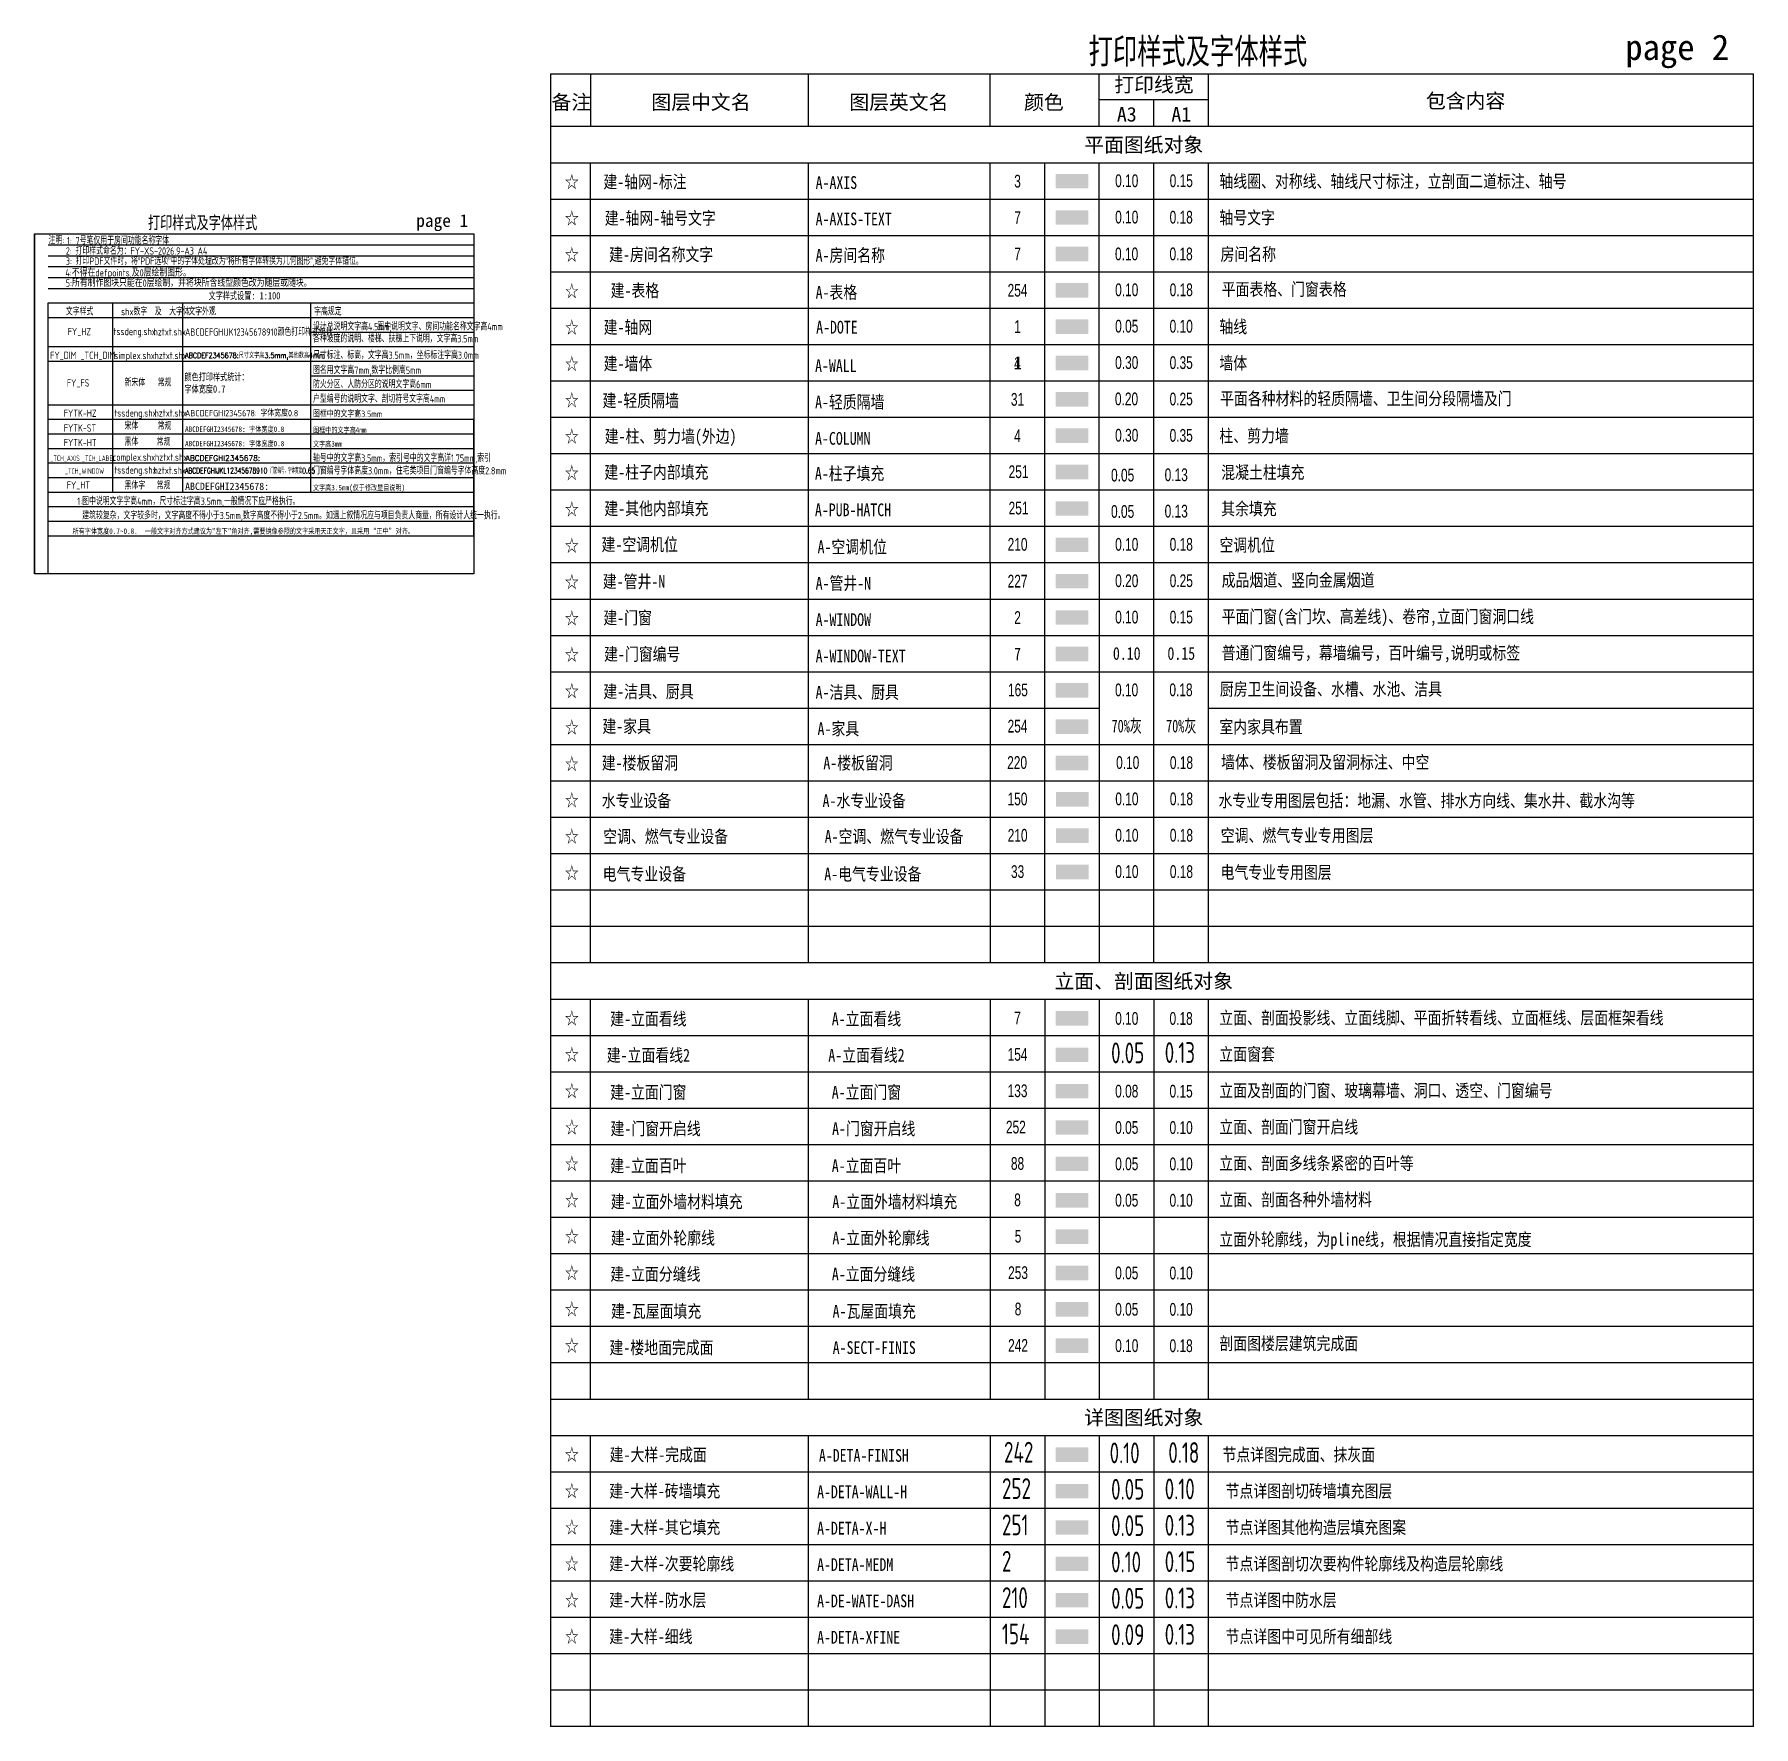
# Model space of a CAD drawing. Extents: x 13399 to 107994, y 16391 to 109465.
import ezdxf
from ezdxf.enums import TextEntityAlignment as Align

# ---------------------------------------------------------------- set-up
doc = ezdxf.new("R2010")
doc.units = 0
doc.header["$LTSCALE"] = 1000
doc.header["$MEASUREMENT"] = 0
doc.linetypes.add('CONTINOUS', pattern=[0])
doc.linetypes.add('DASH', pattern=[0.35, 0.25, -0.1])
for name, color, linetype in [('A-AXIS', 3, 'Continuous'), ('A-AXIS-TEXT', 7, 'Continuous'), ('A-COLUMN', 4, 'Continuous'), ('A-DETA-FINISH', 242, 'Continuous'), ('A-DETA-MEDM', 2, 'Continuous'), ('A-DETA-WALL-H', 252, 'Continuous'), ('A-DETA-WATER-DASH', 210, 'Continuous'), ('A-DETA-X-H', 251, 'Continuous'), ('A-DETA-XFINE', 154, 'Continuous'), ('A-DOTE', 1, 'Continuous'), ('A-SECT-FINISH', 242, 'Continuous'), ('A-TEXT-DESC', 4, 'Continuous'), ('A-WALL', 4, 'Continuous'), ('A-WIN-TEXT', 212, 'Continuous'), ('A-WINDOW', 2, 'Continuous'), ('A-WINDOW_TEXT', 7, 'Continuous'), ('A-家具', 251, 'Continuous'), ('A-建筑留洞', 220, 'Continuous'), ('A-房间名称', 7, 'Continuous'), ('A-柱子填充', 251, 'Continuous'), ('A-水专业设备', 150, 'Continuous'), ('A-洁具、厨具', 165, 'Continuous'), ('A-瓦屋面填充', 8, 'Continuous'), ('A-电气专业设备', 33, 'Continuous'), ('A-空调机位', 210, 'DASH'), ('A-空调燃气专业设备', 210, 'Continuous'), ('A-立面分缝线', 253, 'Continuous'), ('A-立面外墙材料填充', 8, 'Continuous'), ('A-立面外轮廓线', 5, 'CONTINOUS'), ('A-立面百叶', 88, 'Continuous'), ('A-立面看线', 7, 'Continuous'), ('A-立面看线2', 154, 'Continuous'), ('A-立面门窗', 133, 'Continuous'), ('A-立面门窗开启线', 252, 'Continuous'), ('A-管井-N', 227, 'Continuous'), ('A-表格', 50, 'Continuous'), ('A-轻质隔墙', 31, 'Continuous')]:
    doc.layers.add(name, color=color, linetype=linetype)
doc.styles.add('_TCH_AXIS', font='COMPLEX', dxfattribs={"bigfont": 'GBCBIG'})
doc.styles.add('_TCH_WINDOW', font='SIMPLEX', dxfattribs={"height": 3.5, "bigfont": 'GBCBIG'})
doc.styles.add('FY_DIM', font='simplex.shx', dxfattribs={"width": 0.7, "bigfont": 'hztxt.shx'})
doc.styles.add('FY_FS', font='', dxfattribs={"width": 0.7})
doc.styles.add('FY_HT', font='simhei.ttf', dxfattribs={"width": 0.8})
doc.styles.add('FY_HZ', font='tssdeng.shx', dxfattribs={"width": 0.7, "bigfont": 'hztxt.shx'})
doc.styles.add('FYTK-HT', font='simhei.ttf', dxfattribs={"width": 0.8})
doc.styles.add('FYTK-ST', font='', dxfattribs={"width": 0.8})
doc.styles.add('FYTK_HZ', font='tssdeng.shx', dxfattribs={"width": 0.8, "bigfont": 'hztxt.shx'})
doc.styles.add('hz', font='', dxfattribs={"width": 0.8})
doc.styles.add('ROMAND', font='zbtxt.shx', dxfattribs={"width": 0.7})
doc.styles.add('ZBHZ', font='zbxw.shx', dxfattribs={"width": 0.85, "bigfont": 'zbhz.shx'})
doc.styles.get('FY_FS').set_extended_font_data('NSimSun')
doc.styles.get('FYTK-ST').set_extended_font_data('SimSun')
doc.styles.get('hz').set_extended_font_data('SimSun')

msp = doc.modelspace()

# ---------------------------------------------------------------- hatches: boundary and pattern name
at = {"layer": 'A-AXIS'}
msp.add_hatch(color=256, dxfattribs=at).paths.add_polyline_path([(71393, 101791), (69593, 101791), (69593, 100991), (71393, 100991)])
at = {"layer": 'A-AXIS-TEXT', "linetype": 'Continuous'}
msp.add_hatch(color=256, dxfattribs=at).paths.add_polyline_path([(71394, 99791), (69594, 99791), (69594, 98991), (71394, 98991)])
at = {"layer": 'A-COLUMN'}
msp.add_hatch(color=256, dxfattribs=at).paths.add_polyline_path([(71394, 87791), (69594, 87791), (69594, 86991), (71394, 86991)])
at = {"layer": 'A-DETA-FINISH', "linetype": 'Continuous'}
msp.add_hatch(color=256, dxfattribs=at).paths.add_polyline_path([(71397, 31742), (69597, 31742), (69597, 30942), (71397, 30942)])
at = {"layer": 'A-DETA-MEDM', "linetype": 'Continuous'}
msp.add_hatch(color=256, dxfattribs=at).paths.add_polyline_path([(71397, 25742), (69597, 25742), (69597, 24942), (71397, 24942)])
at = {"layer": 'A-DETA-WALL-H', "linetype": 'Continuous'}
msp.add_hatch(color=256, dxfattribs=at).paths.add_polyline_path([(71397, 29742), (69597, 29742), (69597, 28942), (71397, 28942)])
at = {"layer": 'A-DETA-WATER-DASH', "linetype": 'Continuous'}
msp.add_hatch(color=256, dxfattribs=at).paths.add_polyline_path([(71397, 23742), (69597, 23742), (69597, 22942), (71397, 22942)])
at = {"layer": 'A-DETA-X-H', "linetype": 'Continuous'}
msp.add_hatch(color=256, dxfattribs=at).paths.add_polyline_path([(71397, 27742), (69597, 27742), (69597, 26942), (71397, 26942)])
at = {"layer": 'A-DETA-XFINE', "linetype": 'Continuous'}
msp.add_hatch(color=256, dxfattribs=at).paths.add_polyline_path([(71397, 21742), (69597, 21742), (69597, 20942), (71397, 20942)])
at = {"layer": 'A-DOTE'}
msp.add_hatch(color=256, dxfattribs=at).paths.add_polyline_path([(71394, 93791), (69594, 93791), (69594, 92991), (71394, 92991)])
at = {"layer": 'A-SECT-FINISH'}
msp.add_hatch(color=256, dxfattribs=at).paths.add_polyline_path([(71397, 37742), (69597, 37742), (69597, 36942), (71397, 36942)])
at = {"layer": 'A-WALL'}
msp.add_hatch(color=256, dxfattribs=at).paths.add_polyline_path([(71394, 91791), (69594, 91791), (69594, 90991), (71394, 90991)])
at = {"layer": 'A-WINDOW'}
msp.add_hatch(color=256, dxfattribs=at).paths.add_polyline_path([(71394, 77791), (69594, 77791), (69594, 76991), (71394, 76991)])
at = {"layer": 'A-WINDOW_TEXT'}
msp.add_hatch(color=7, dxfattribs=at).paths.add_polyline_path([(71394, 75791), (69594, 75791), (69594, 74991), (71394, 74991)])
at = {"layer": 'A-家具'}
msp.add_hatch(color=254, dxfattribs=at).paths.add_polyline_path([(71390, 71791), (69590, 71791), (69590, 70991), (71390, 70991)])
at = {"layer": 'A-建筑留洞'}
msp.add_hatch(color=256, dxfattribs=at).paths.add_polyline_path([(71394, 69791), (69594, 69791), (69594, 68991), (71394, 68991)])
at = {"layer": 'A-房间名称'}
msp.add_hatch(color=256, dxfattribs=at).paths.add_polyline_path([(71394, 97791), (69594, 97791), (69594, 96991), (71394, 96991)])
at = {"layer": 'A-柱子填充'}
for points in [[(71392, 85791), (69592, 85791), (69592, 84991), (71392, 84991)], [(71392, 83791), (69592, 83791), (69592, 82991), (71392, 82991)]]:
    msp.add_hatch(color=256, dxfattribs=at).paths.add_polyline_path(points)
at = {"layer": 'A-水专业设备'}
msp.add_hatch(color=256, dxfattribs=at).paths.add_polyline_path([(71403, 67791), (69603, 67791), (69603, 66991), (71403, 66991)])
at = {"layer": 'A-洁具、厨具'}
msp.add_hatch(color=256, dxfattribs=at).paths.add_polyline_path([(71391, 73791), (69591, 73791), (69591, 72991), (71391, 72991)])
at = {"layer": 'A-瓦屋面填充'}
msp.add_hatch(color=256, dxfattribs=at).paths.add_polyline_path([(71397, 39742), (69597, 39742), (69597, 38942), (71397, 38942)])
at = {"layer": 'A-电气专业设备'}
msp.add_hatch(color=256, dxfattribs=at).paths.add_polyline_path([(71403, 63791), (69603, 63791), (69603, 62991), (71403, 62991)])
at = {"layer": 'A-空调机位'}
msp.add_hatch(color=256, dxfattribs=at).paths.add_polyline_path([(71394, 81791), (69594, 81791), (69594, 80991), (71394, 80991)])
at = {"layer": 'A-空调燃气专业设备'}
msp.add_hatch(color=256, dxfattribs=at).paths.add_polyline_path([(71403, 65791), (69603, 65791), (69603, 64991), (71403, 64991)])
at = {"layer": 'A-立面分缝线'}
msp.add_hatch(color=256, dxfattribs=at).paths.add_polyline_path([(71397, 41742), (69597, 41742), (69597, 40942), (71397, 40942)])
at = {"layer": 'A-立面外墙材料填充'}
msp.add_hatch(color=256, dxfattribs=at).paths.add_polyline_path([(71397, 45742), (69597, 45742), (69597, 44942), (71397, 44942)])
at = {"layer": 'A-立面外轮廓线'}
msp.add_hatch(color=256, dxfattribs=at).paths.add_polyline_path([(71397, 43742), (69597, 43742), (69597, 42942), (71397, 42942)])
at = {"layer": 'A-立面百叶'}
msp.add_hatch(color=256, dxfattribs=at).paths.add_polyline_path([(71397, 47742), (69597, 47742), (69597, 46942), (71397, 46942)])
at = {"layer": 'A-立面看线'}
msp.add_hatch(color=256, dxfattribs=at).paths.add_polyline_path([(71397, 55742), (69597, 55742), (69597, 54942), (71397, 54942)])
at = {"layer": 'A-立面看线2'}
msp.add_hatch(color=256, dxfattribs=at).paths.add_polyline_path([(71397, 53742), (69597, 53742), (69597, 52942), (71397, 52942)])
at = {"layer": 'A-立面门窗'}
msp.add_hatch(color=256, dxfattribs=at).paths.add_polyline_path([(71397, 51742), (69597, 51742), (69597, 50942), (71397, 50942)])
at = {"layer": 'A-立面门窗开启线'}
msp.add_hatch(color=256, dxfattribs=at).paths.add_polyline_path([(71397, 49742), (69597, 49742), (69597, 48942), (71397, 48942)])
at = {"layer": 'A-管井-N'}
msp.add_hatch(color=256, dxfattribs=at).paths.add_polyline_path([(71394, 79791), (69594, 79791), (69594, 78991), (71394, 78991)])
at = {"layer": 'A-表格'}
msp.add_hatch(color=256, dxfattribs=at).paths.add_polyline_path([(71394, 95791), (69594, 95791), (69594, 94991), (71394, 94991)])
at = {"layer": 'A-轻质隔墙'}
msp.add_hatch(color=256, dxfattribs=at).paths.add_polyline_path([(71393, 89791), (69593, 89791), (69593, 88991), (71393, 88991)])

# ---------------------------------------------------------------- linework, layer by layer
at = {"color": 8, "linetype": 'Continuous'}
for p, q in [((30487, 97893), (37578, 97893)), ((30487, 95493), (37578, 95493))]:
    msp.add_line(p, q, dxfattribs=at)
for points in [[(13399, 98493), (13399, 79793)], [(14153, 98493), (30487, 98493)], [(14153, 97893), (30487, 97893)], [(14153, 97293), (37578, 97293)], [(14153, 96693), (37578, 96693)], [(14153, 96093), (37578, 96093)], [(14153, 95493), (30487, 95493)], [(14153, 95493), (37578, 95493)], [(14153, 94693), (37578, 94693)], [(14153, 79793), (14153, 94693)], [(15451, 94693), (37578, 94693)], [(17688, 94693), (17688, 84293)], [(21553, 94693), (21553, 84293)], [(28605, 84293), (28605, 94693)], [(14153, 93893), (37578, 93893)], [(28605, 93093), (37578, 93093)], [(14153, 92293), (37578, 92293)], [(14153, 91493), (37578, 91493)], [(28605, 90693), (37578, 90693)], [(28605, 89893), (37578, 89893)], [(14153, 89093), (37578, 89093)], [(14153, 88293), (37578, 88293)], [(14153, 81893), (37578, 81893), (37578, 88293)], [(14153, 87493), (37578, 87493)], [(14153, 86693), (37578, 86693)], [(14153, 85893), (37578, 85893)], [(14153, 85093), (37578, 85093)], [(14153, 84293), (37578, 84293)], [(14153, 83493), (37578, 83493)], [(14153, 82693), (37578, 82693)]]:
    msp.add_lwpolyline(points, dxfattribs=at)
msp.add_lwpolyline([(13399, 98493), (37578, 98493), (37578, 79793), (13399, 79793)], close=True, dxfattribs=at)
at = {"layer": 'A-表格'}
for p, q in [((41794, 107293), (107994, 107293)), ((41794, 107293), (41794, 16391)), ((43994, 107293), (43994, 104391)), ((65994, 104391), (65994, 107293)), ((71994, 104391), (71994, 107293)), ((77994, 104391), (77994, 107293)), ((107994, 16391), (107994, 107293)), ((71994, 105891), (77994, 105891)), ((74994, 104391), (74994, 105891)), ((43997, 34391), (43997, 56391)), ((55997, 34391), (55997, 56391)), ((65997, 34391), (65997, 56391)), ((68997, 56391), (68997, 34391)), ((71997, 34391), (71997, 56391)), ((74997, 56391), (74997, 34391)), ((77997, 34391), (77997, 56391)), ((43997, 16391), (43997, 32391)), ((55997, 16391), (55997, 32391)), ((65997, 16391), (65997, 32391)), ((68997, 32391), (68997, 16391)), ((71997, 16391), (71997, 32391)), ((74997, 32391), (74997, 16391)), ((77997, 16391), (77997, 32391))]:
    msp.add_line(p, q, dxfattribs=at)
for points in [[(55994, 104391), (55994, 107293)], [(107994, 104391), (41794, 104391)], [(107994, 102391), (41794, 102391)], [(43997, 58391), (43993, 102391)], [(55997, 58391), (55993, 102391)], [(65997, 58391), (65993, 102391)], [(68997, 58391), (68993, 102391)], [(71997, 58391), (71993, 102391)], [(74997, 58391), (74993, 102391)], [(77997, 58391), (77993, 102391)], [(107994, 100391), (41794, 100391)], [(107994, 98391), (41794, 98391)], [(107994, 96391), (41794, 96391)], [(107994, 94391), (41794, 94391)], [(107994, 94391), (41794, 94391)], [(107994, 92391), (41794, 92391)], [(107994, 90391), (41794, 90391)], [(107994, 88391), (41794, 88391)], [(107994, 86391), (41794, 86391)], [(107994, 84391), (41794, 84391)], [(107994, 82391), (41794, 82391)], [(107994, 80391), (41794, 80391)], [(107994, 78391), (41794, 78391)], [(107994, 76391), (41794, 76391)], [(107994, 74391), (41794, 74391)], [(71996, 72391), (41794, 72391)], [(107994, 72391), (77996, 72391)], [(107994, 70391), (41794, 70391)], [(107994, 68391), (41794, 68391)], [(107994, 66391), (41794, 66391)], [(107994, 64391), (41794, 64391)], [(107994, 62391), (41794, 62391)], [(107994, 62391), (41794, 62391)], [(107994, 60391), (41794, 60391)], [(107994, 58391), (41794, 58391)], [(107994, 58391), (41794, 58391)], [(107994, 56391), (41794, 56391)], [(107994, 56391), (41794, 56391)], [(107994, 54391), (41794, 54391)], [(107994, 52391), (41794, 52391)], [(107994, 50391), (41794, 50391)], [(107994, 48391), (41794, 48391)], [(107994, 46391), (41794, 46391)], [(107994, 44391), (41794, 44391)], [(107994, 42391), (41794, 42391)], [(107994, 40391), (41794, 40391)], [(107994, 38391), (41794, 38391)], [(107994, 36391), (41794, 36391)], [(107994, 34391), (41794, 34391)], [(107994, 32391), (41794, 32391)], [(107994, 30391), (41794, 30391)], [(107994, 28391), (41794, 28391)], [(107994, 26391), (41794, 26391)], [(107994, 24391), (41794, 24391)], [(107994, 22391), (41794, 22391)], [(107994, 20391), (41794, 20391)], [(107994, 18391), (41794, 18391)], [(107994, 16391), (41794, 16391)]]:
    msp.add_lwpolyline(points, dxfattribs=at)

# ---------------------------------------------------------------- texts
at = {"layer": 'A-AXIS'}
for s, style, width, p in [('☆', 'hz', 0.8, (42968, 101357)), ('建-轴网-标注', 'hz', 0.8, (46997, 101361)), ('3', 'ROMAND', 0.7, (67493, 101391)), ('0.10', 'ROMAND', 0.7, (73502, 101417)), ('0.15', 'ROMAND', 0.7, (76502, 101417))]:
    msp.add_text(s, height=700, dxfattribs=dict(at, style=style, width=width)).set_placement(p, align=Align.MIDDLE_CENTER)
at = {"layer": 'A-AXIS', "style": 'hz', "width": 0.8}
msp.add_text('A-AXIS', height=700, dxfattribs=at).set_placement((56384, 101316), align=Align.MIDDLE_LEFT)
msp.add_text('轴线圈、对称线、轴线尺寸标注，立剖面二道标注、轴号', height=700, dxfattribs=at).set_placement((78600, 101038))
at = {"layer": 'A-AXIS-TEXT', "linetype": 'Continuous'}
for s, style, width, p in [('☆', 'hz', 0.8, (42968, 99357)), ('建-轴网-轴号文字', 'hz', 0.8, (47836, 99361)), ('7', 'ROMAND', 0.7, (67494, 99391)), ('0.10', 'ROMAND', 0.7, (73502, 99417)), ('0.18', 'ROMAND', 0.7, (76499, 99411))]:
    msp.add_text(s, height=700, dxfattribs=dict(at, style=style, width=width)).set_placement(p, align=Align.MIDDLE_CENTER)
at = {"layer": 'A-AXIS-TEXT', "style": 'hz', "width": 0.8}
msp.add_text('A-AXIS-TEXT ', height=700, dxfattribs=at).set_placement((56384, 99316), align=Align.MIDDLE_LEFT)
at = {"layer": 'A-AXIS-TEXT', "linetype": 'Continuous', "style": 'hz', "width": 0.8}
msp.add_text('轴号文字', height=700, dxfattribs=at).set_placement((78600, 99038))
at = {"layer": 'A-COLUMN'}
for s, style, width, p in [('☆', 'hz', 0.8, (42969, 87357)), ('建-柱、剪力墙(外边)', 'hz', 0.8, (48405, 87361)), ('4', 'ROMAND', 0.7, (67493, 87391)), ('0.30', 'ROMAND', 0.7, (73502, 87417)), ('0.35', 'ROMAND', 0.7, (76499, 87411))]:
    msp.add_text(s, height=700, dxfattribs=dict(at, style=style, width=width)).set_placement(p, align=Align.MIDDLE_CENTER)
at = {"layer": 'A-COLUMN', "style": 'hz', "width": 0.8}
msp.add_text('A-COLUMN', height=700, dxfattribs=at).set_placement((56354, 87245), align=Align.MIDDLE_LEFT)
msp.add_text('柱、剪力墙', height=700, dxfattribs=at).set_placement((78600, 87038))
at = {"layer": 'A-DETA-FINISH', "style": 'hz', "width": 0.8}
msp.add_text('☆', height=700, dxfattribs=at).set_placement((42970, 31357), align=Align.MIDDLE_CENTER)
for s, p in [('建-大样-完成面', (45050, 30997)), ('A-DETA-FINISH', (56565, 30955)), ('节点详图完成面、抹灰面', (78769, 30997))]:
    msp.add_text(s, height=700, dxfattribs=at).set_placement(p)
at = {"layer": 'A-DETA-FINISH', "linetype": 'Continuous', "style": 'FY_HZ', "width": 0.7}
for s, p in [('242', (66748, 30913)), ('0.10', (72560, 30875)), ('0.18', (75790, 30893))]:
    msp.add_text(s, height=1142.9, dxfattribs=at).set_placement(p)
at = {"layer": 'A-DETA-MEDM', "style": 'hz', "width": 0.8}
msp.add_text('☆', height=700, dxfattribs=at).set_placement((42970, 25357), align=Align.MIDDLE_CENTER)
for s, p in [('建-大样-次要轮廓线', (45030, 24997)), ('A-DETA-MEDM', (56465, 24955))]:
    msp.add_text(s, height=700, dxfattribs=at).set_placement(p)
at = {"layer": 'A-DETA-MEDM', "linetype": 'Continuous'}
for s, height, style, width, p in [('2', 1143, 'FY_HZ', 0.7, (66637, 24913)), ('0.10', 1142.9, 'FY_HZ', 0.7, (72640, 24875)), ('0.15', 1142.9, 'FY_HZ', 0.7, (75591, 24893)), ('节点详图剖切次要构件轮廓线及构造层轮廓线', 700, 'hz', 0.8, (78944, 24997))]:
    msp.add_text(s, height=height, dxfattribs=dict(at, style=style, width=width)).set_placement(p)
at = {"layer": 'A-DETA-WALL-H', "style": 'hz', "width": 0.8}
msp.add_text('☆', height=700, dxfattribs=at).set_placement((42970, 29357), align=Align.MIDDLE_CENTER)
for s, p in [('建-大样-砖墙填充', (45030, 28997)), ('A-DETA-WALL-H', (56465, 28955)), ('节点详图剖切砖墙填充图层', (78944, 28997))]:
    msp.add_text(s, height=700, dxfattribs=at).set_placement(p)
at = {"layer": 'A-DETA-WALL-H', "linetype": 'Continuous', "style": 'FY_HZ', "width": 0.7}
for s, p in [('252', (66637, 28913)), ('0.05', (72640, 28875)), ('0.10', (75591, 28893))]:
    msp.add_text(s, height=1142.9, dxfattribs=at).set_placement(p)
at = {"layer": 'A-DETA-WATER-DASH', "style": 'hz', "width": 0.8}
msp.add_text('☆', height=700, dxfattribs=at).set_placement((42970, 23357), align=Align.MIDDLE_CENTER)
for s, p in [('建-大样-防水层', (45030, 22997)), ('A-DE-WATE-DASH', (56465, 22955)), ('节点详图中防水层', (78944, 22997))]:
    msp.add_text(s, height=700, dxfattribs=at).set_placement(p)
at = {"layer": 'A-DETA-WATER-DASH', "linetype": 'Continuous', "style": 'FY_HZ', "width": 0.7}
for s, p in [('210', (66637, 22913)), ('0.05', (72640, 22875)), ('0.13', (75591, 22893))]:
    msp.add_text(s, height=1142.9, dxfattribs=at).set_placement(p)
at = {"layer": 'A-DETA-X-H', "style": 'hz', "width": 0.8}
msp.add_text('☆', height=700, dxfattribs=at).set_placement((42970, 27357), align=Align.MIDDLE_CENTER)
for s, p in [('建-大样-其它填充', (45030, 26997)), ('A-DETA-X-H', (56465, 26955))]:
    msp.add_text(s, height=700, dxfattribs=at).set_placement(p)
at = {"layer": 'A-DETA-X-H', "linetype": 'Continuous'}
for s, height, style, width, p in [('251', 1142.9, 'FY_HZ', 0.7, (66637, 26913)), ('0.05', 1142.9, 'FY_HZ', 0.7, (72640, 26875)), ('0.13', 1142.9, 'FY_HZ', 0.7, (75591, 26893)), ('节点详图其他构造层填充图案', 700, 'hz', 0.8, (78944, 26997))]:
    msp.add_text(s, height=height, dxfattribs=dict(at, style=style, width=width)).set_placement(p)
at = {"layer": 'A-DETA-XFINE', "style": 'hz', "width": 0.8}
msp.add_text('☆', height=700, dxfattribs=at).set_placement((42970, 21357), align=Align.MIDDLE_CENTER)
for s, p in [('建-大样-细线', (45030, 20997)), ('节点详图中可见所有细部线', (78944, 20997)), ('A-DETA-XFINE', (56465, 20955))]:
    msp.add_text(s, height=700, dxfattribs=at).set_placement(p)
at = {"layer": 'A-DETA-XFINE', "linetype": 'Continuous', "style": 'FY_HZ', "width": 0.7}
for s, p in [('154', (66637, 20913)), ('0.09', (72640, 20875)), ('0.13', (75591, 20893))]:
    msp.add_text(s, height=1142.9, dxfattribs=at).set_placement(p)
at = {"layer": 'A-DOTE'}
for s, style, width, p in [('☆', 'hz', 0.8, (42969, 93357)), ('建-轴网', 'hz', 0.8, (46057, 93361)), ('A-DOTE', 'hz', 0.8, (57555, 93361)), ('1', 'ROMAND', 0.7, (67492, 93391)), ('0.05', 'ROMAND', 0.7, (73502, 93417)), ('0.10', 'ROMAND', 0.7, (76499, 93411)), ('1', 'ZBHZ', 0.85, (67494, 91391))]:
    msp.add_text(s, height=700, dxfattribs=dict(at, style=style, width=width)).set_placement(p, align=Align.MIDDLE_CENTER)
at = {"layer": 'A-DOTE', "style": 'hz', "width": 0.8}
msp.add_text('轴线', height=700, dxfattribs=at).set_placement((78600, 93038))
at = {"layer": 'A-SECT-FINISH', "style": 'hz', "width": 0.8}
msp.add_text('剖面图楼层建筑完成面', height=700, dxfattribs=at).set_placement((78597, 37466), align=Align.MIDDLE_LEFT)
at = {"layer": 'A-SECT-FINISH'}
for s, style, width, p in [('☆', 'hz', 0.8, (42970, 37357)), ('建-楼地面完成面', 'hz', 0.8, (47906, 37237)), ('A-SECT-FINIS', 'hz', 0.8, (59609, 37237)), ('242', 'ROMAND', 0.7, (67521, 37359)), ('0.10', 'ROMAND', 0.7, (73503, 37343)), ('0.18', 'ROMAND', 0.7, (76494, 37339))]:
    msp.add_text(s, height=700, dxfattribs=dict(at, style=style, width=width)).set_placement(p, align=Align.MIDDLE_CENTER)
at = {"layer": 'A-TEXT-DESC', "color": 4}
for s, height, style, width, p in [('打印样式及字体样式', 1400, 'FY_HT', 0.7, (71403, 107848)), ('打印样式及字体样式', 700, 'FY_HT', 0.7, (19646, 98770)), ('注明:', 400, 'FY_HZ', 0.7, (14176, 97941)), ('2: 打印样式命名为：FY-XS-2026.9-A3 A4', 400, 'FY_HZ', 0.7, (15129, 97353)), ('1: 7号笔仅用于房间功能名称字体,', 400, 'FY_HZ', 0.7, (15191, 97920)), ('3: 打印PDF文件时，将“PDF选项”中的字体处理改为“将所有字体转换为几何图形”,避免字体错位。', 400, 'FY_HZ', 0.7, (15129, 96796)), ('文字样式设置: 1:100', 400, 'FY_HT', 0.7, (22982, 94894)), ('文字样式', 400, 'FY_HZ', 0.7, (15130, 94018)), ('shx数字  及  大字体', 400, 'FY_HZ', 0.7, (18172, 94018)), ('文字外观', 400, 'FY_HZ', 0.7, (21870, 94018)), ('字高规定', 400, 'FY_HZ', 0.7, (28790, 94018)), ('FY_HZ', 400, 'FY_HZ', 0.7, (15234, 92921)), ('tssdeng.shx', 400, 'FY_HZ', 0.7, (17749, 92921)), ('hztxt.shx', 400, 'FY_HZ', 0.7, (19952, 92903)), ('ABCDEFGHIJK12345678910颜色打印样式统计：', 400, 'FY_HZ', 0.7, (21690, 92893)), ('各种坡度的说明、楼梯、扶梯上下说明，文字高3.5mm', 400, 'FY_HZ', 0.7, (28729, 92526)), ('图中说明文字、房间功能名称文字高4mm', 400, 'FY_HZ', 0.7, (32273, 93192)), ('FY_DIM', 400, 'FY_HZ', 0.7, (14268, 91615)), ('_TCH_DIM', 400, 'FY_HZ', 0.7, (15937, 91615)), ('simplex.shx', 400, 'FY_HZ', 0.7, (17794, 91603)), ('hztxt.shx', 400, 'FY_HZ', 0.7, (20003, 91603)), ('ABCDEF2345678:尺寸文字高3.5mm,其他数高4mm', 300, 'FY_DIM', 0.7, (21690, 91659)), ('尺寸标注、标高，文字高3.5mm，坐标标注字高3.0mm', 400, 'FY_HZ', 0.7, (28729, 91618)), ('颜色打印样式统计：', 400, 'FY_FS', 0.7, (21657, 90429)), ('图名用文字高7mm,数字比例高5mm', 400, 'FY_HZ', 0.7, (28729, 90792)), ('FY_FS', 400, 'FY_HZ', 0.7, (15188, 90096)), ('新宋体', 400, 'FY_HZ', 0.7, (18361, 90110)), ('常规', 400, 'FY_HZ', 0.7, (20181, 90110)), ('字体宽度0.7', 400, 'FY_FS', 0.7, (21657, 89764)), ('防火分区、人防分区的说明文字高6mm', 400, 'FY_HZ', 0.7, (28729, 90016)), ('户型编号的说明文字、剖切符号文字高4mm', 400, 'FY_HZ', 0.7, (28729, 89216)), ('FYTK-HZ', 400, 'FY_HZ', 0.7, (15017, 88430)), ('FYTK-ST', 400, 'FY_HZ', 0.7, (15017, 87615)), ('tssdeng.shx', 400, 'FY_HZ', 0.7, (17794, 88442)), ('宋体', 400, 'FY_HZ', 0.7, (18361, 87724)), ('hztxt.shx', 400, 'FY_HZ', 0.7, (20003, 88442)), ('常规', 400, 'FY_HZ', 0.7, (20181, 87724)), ('ABCDEFGHI2345678: 字体宽度0.8', 350, 'FYTK_HZ', 0.8, (21690, 88457)), ('图框中的文字高3.5mm', 350, 'FYTK_HZ', 0.8, (28729, 88413)), ('FYTK-HT', 400, 'FY_HZ', 0.7, (15017, 86815)), ('黑体', 400, 'FY_HZ', 0.7, (18361, 86848)), ('常规', 400, 'FY_HZ', 0.7, (20128, 86848)), ('ABCDEFGHI2345678: 字体宽度0.8', 300, 'FYTK-ST', 0.8, (21690, 87602)), ('ABCDEFGHI2345678: 字体宽度0.8', 300, 'FYTK-HT', 0.8, (21690, 86809)), ('文字高3mm', 300, 'FYTK-HT', 0.8, (28729, 86790)), ('图框中的文字高4mm', 300, 'FYTK-ST', 0.8, (28729, 87560)), ('_TCH_AXIS', 300, 'FY_HZ', 0.7, (14281, 86004)), ('_TCH_LABEL', 300, 'FY_HZ', 0.7, (16021, 86004)), ('complex.shx', 400, 'FY_HZ', 0.7, (17714, 86014)), ('hztxt.shx', 400, 'FY_HZ', 0.7, (20029, 86012)), ('轴号中的文字高3.5mm，索引号中的文字高详1.75mm,索引', 400, 'FY_HZ', 0.7, (28729, 85960)), ('_TCH_WINDOW', 300, 'FY_HZ', 0.7, (15084, 85299)), ('tssdeng.shx', 400, 'FY_HZ', 0.7, (17794, 85308)), ('hztxt.shx', 400, 'FY_HZ', 0.7, (19952, 85291)), ('门窗编号字体高度3.0mm，住宅类项目门窗编号字体高度2.8mm', 400, 'FY_HZ', 0.7, (28729, 85263)), ('FY_HT', 400, 'FY_HZ', 0.7, (15179, 84474)), ('黑体字', 400, 'FY_HZ', 0.7, (18361, 84448)), ('常规', 400, 'FY_HZ', 0.7, (20128, 84448)), ('文字高3.5mm(仅于修改显目说明)', 300, 'FY_HT', 0.8, (28729, 84390)), ('1:图中说明文字字高4mm，尺寸标注字高3.5mm,一般情况下应严格执行。', 400, 'FY_HZ', 0.7, (15758, 83585))]:
    msp.add_text(s, height=height, dxfattribs=dict(at, style=style, width=width)).set_placement(p)
for s, height, style, p in [('page 2', 1400, 'FY_HT', (100935, 108059)), ('page 1', 700, 'FY_HT', (34412, 98876)), ('ABCDEFGHI2345678:', 300, '_TCH_AXIS', (21721, 86011)), ('ABCDEFGHI2345678:', 400, 'FY_HT', (21690, 84409))]:
    msp.add_text(s, height=height, dxfattribs=dict(at, style=style)).set_placement(p)
at = {"layer": 'A-TEXT-DESC', "color": 10}
for s, height, style, width, p in [('4:不得在defpoints,及0层绘制图形。', 400, 'FY_HZ', 0.8, (15105, 96154)), ('5:所有制作图块只能在0层绘制，并将块所含线型颜色改为随层或随块。', 400, 'FY_HZ', 0.8, (15123, 95587)), ('建筑较复杂，文字较多时，文字高度不得小于3.5mm,数字高度不得小于2.5mm。如遇上叙情况应与项目负责人商量，所有设计人统一执行。', 400, 'FY_HZ', 0.7, (16032, 82803)), ('所有字体宽度0.7~0.8.  一般文字对齐方式建议为"左下"角对齐,需要镜像参照的文字采用天正文字，且采用“正中”对齐。', 300, 'FY_HT', 0.8, (15501, 81995))]:
    msp.add_text(s, height=height, dxfattribs=dict(at, style=style, width=width)).set_placement(p)
at = {"layer": 'A-TEXT-DESC', "color": 1, "style": 'FY_HZ', "width": 0.7}
msp.add_text('设计总说明文字高4.5mm,', height=400, dxfattribs=at).set_placement((28729, 93192))
at = {"layer": 'A-WALL'}
for s, style, width, p in [('☆', 'hz', 0.8, (42969, 91357)), ('建-墙体', 'hz', 0.8, (46057, 91361)), ('0.30', 'ROMAND', 0.7, (73502, 91417)), ('0.35', 'ROMAND', 0.7, (76499, 91411)), ('4', 'ROMAND', 0.7, (67493, 91391))]:
    msp.add_text(s, height=700, dxfattribs=dict(at, style=style, width=width)).set_placement(p, align=Align.MIDDLE_CENTER)
at = {"layer": 'A-WALL', "style": 'hz', "width": 0.8}
msp.add_text('墙体', height=700, dxfattribs=at).set_placement((78600, 91038))
msp.add_text('A-WALL', height=700, dxfattribs=at).set_placement((56354, 91245), align=Align.MIDDLE_LEFT)
at = {"layer": 'A-WIN-TEXT', "style": '_TCH_WINDOW', "width": 0.65}
msp.add_text('ABCDEFGHIJKL12345678910 门窗编号，字体宽度0.65', height=300, dxfattribs=at).set_placement((21690, 85319))
at = {"layer": 'A-WINDOW'}
for s, style, width, p in [('☆', 'hz', 0.8, (42969, 77357)), ('建-门窗', 'hz', 0.8, (46042, 77378)), ('2', 'ROMAND', 0.7, (67494, 77391)), ('0.10', 'ROMAND', 0.7, (73503, 77417)), ('0.15', 'ROMAND', 0.7, (76503, 77417))]:
    msp.add_text(s, height=700, dxfattribs=dict(at, style=style, width=width)).set_placement(p, align=Align.MIDDLE_CENTER)
at = {"layer": 'A-WINDOW', "style": 'hz', "width": 0.8}
for s, p in [('A-WINDOW', (56385, 77278)), ('平面门窗(含门坎、高差线)、卷帘,立面门窗洞口线', (78728, 77448))]:
    msp.add_text(s, height=700, dxfattribs=at).set_placement(p, align=Align.MIDDLE_LEFT)
at = {"layer": 'A-WINDOW_TEXT', "color": 7, "style": 'hz', "width": 0.8}
for s, p in [('☆', (42969, 75357)), ('建-门窗编号', (46845, 75378)), ('7', (67494, 75391)), ('0.10', (73503, 75417)), ('0.15', (76503, 75417))]:
    msp.add_text(s, height=700, dxfattribs=at).set_placement(p, align=Align.MIDDLE_CENTER)
for s, p in [('普通门窗编号，幕墙编号，百叶编号,说明或标签', (78728, 75448)), ('A-WINDOW-TEXT', (56385, 75278))]:
    msp.add_text(s, height=700, dxfattribs=at).set_placement(p, align=Align.MIDDLE_LEFT)
at = {"layer": 'A-家具', "style": 'hz', "width": 0.8}
msp.add_text('☆', height=700, dxfattribs=at).set_placement((42969, 71357), align=Align.MIDDLE_CENTER)
at = {"layer": 'A-家具', "color": 254}
for s, style, width, p in [('建-家具', 'hz', 0.8, (45989, 71409)), ('254', 'ROMAND', 0.7, (67492, 71417)), ('70%%%灰', 'hz', 0.7, (73503, 71426)), ('70%%%灰', 'hz', 0.7, (76503, 71426))]:
    msp.add_text(s, height=700, dxfattribs=dict(at, style=style, width=width)).set_placement(p, align=Align.MIDDLE_CENTER)
at = {"layer": 'A-家具', "color": 254, "style": 'hz', "width": 0.8}
msp.add_text('A-家具', height=700, dxfattribs=at).set_placement((56489, 71279), align=Align.MIDDLE_LEFT)
msp.add_text('室内家具布置', height=700, dxfattribs=at).set_placement((78600, 71030))
at = {"layer": 'A-建筑留洞'}
for s, style, width, p in [('☆', 'hz', 0.8, (42969, 69357)), ('建-楼板留洞', 'hz', 0.8, (46718, 69392)), ('A-楼板留洞', 'hz', 0.8, (58718, 69392)), ('220', 'ROMAND', 0.7, (67470, 69416)), ('0.10', 'ROMAND', 0.7, (73556, 69416)), ('0.18', 'ROMAND', 0.7, (76512, 69411))]:
    msp.add_text(s, height=700, dxfattribs=dict(at, style=style, width=width)).set_placement(p, align=Align.MIDDLE_CENTER)
at = {"layer": 'A-建筑留洞', "style": 'hz', "width": 0.8}
msp.add_text('墙体、楼板留洞及留洞标注、中空', height=700, dxfattribs=at).set_placement((78696, 69090))
at = {"layer": 'A-房间名称'}
for s, style, width, p in [('☆', 'hz', 0.8, (42968, 97357)), ('建-房间名称文字', 'hz', 0.8, (47888, 97357)), ('7', 'ROMAND', 0.7, (67494, 97391)), ('0.10', 'ROMAND', 0.7, (73494, 97391)), ('0.18', 'ROMAND', 0.7, (76494, 97391))]:
    msp.add_text(s, height=700, dxfattribs=dict(at, style=style, width=width)).set_placement(p, align=Align.MIDDLE_CENTER)
at = {"layer": 'A-房间名称', "style": 'hz', "width": 0.8}
msp.add_text('A-房间名称', height=700, dxfattribs=at).set_placement((56384, 97316), align=Align.MIDDLE_LEFT)
msp.add_text('房间名称', height=700, dxfattribs=at).set_placement((78664, 97027))
at = {"layer": 'A-柱子填充'}
for s, style, width, p in [('☆', 'hz', 0.8, (42969, 85357)), ('建-柱子内部填充', 'hz', 0.8, (47623, 85385)), ('251', 'ROMAND', 0.7, (67548, 85411)), ('☆', 'hz', 0.8, (42969, 83357)), ('建-其他内部填充', 'hz', 0.8, (47623, 83385)), ('251', 'ROMAND', 0.7, (67548, 83411))]:
    msp.add_text(s, height=700, dxfattribs=dict(at, style=style, width=width)).set_placement(p, align=Align.MIDDLE_CENTER)
at = {"layer": 'A-柱子填充', "style": 'hz', "width": 0.8}
for s, p in [('A-柱子填充', (56345, 85316)), ('A-PUB-HATCH', (56345, 83316))]:
    msp.add_text(s, height=700, dxfattribs=at).set_placement(p, align=Align.MIDDLE_LEFT)
at = {"layer": 'A-柱子填充'}
for s, style, width, p in [('0.05', 'ROMAND', 0.7, (72638, 84875)), ('0.13', 'ROMAND', 0.7, (75588, 84893)), ('混凝土柱填充', 'hz', 0.8, (78698, 85025)), ('0.05', 'ROMAND', 0.7, (72638, 82875)), ('0.13', 'ROMAND', 0.7, (75588, 82893)), ('其余填充', 'hz', 0.8, (78698, 83025))]:
    msp.add_text(s, height=700, dxfattribs=dict(at, style=style, width=width)).set_placement(p)
at = {"layer": 'A-水专业设备'}
for s, style, width, p in [('☆', 'hz', 0.8, (42969, 67357)), ('水专业设备', 'hz', 0.8, (46528, 67316)), ('A-水专业设备', 'hz', 0.8, (59057, 67316)), ('150', 'ROMAND', 0.7, (67491, 67411)), ('0.10', 'ROMAND', 0.7, (73511, 67417)), ('0.18', 'ROMAND', 0.7, (76511, 67417))]:
    msp.add_text(s, height=700, dxfattribs=dict(at, style=style, width=width)).set_placement(p, align=Align.MIDDLE_CENTER)
at = {"layer": 'A-水专业设备', "style": 'hz', "width": 0.8}
msp.add_text('水专业专用图层包括：地漏、水管、排水方向线、集水井、截水沟等', height=700, dxfattribs=at).set_placement((78550, 66971))
at = {"layer": 'A-洁具、厨具'}
for s, style, width, p in [('☆', 'hz', 0.8, (42969, 73357)), ('建-洁具、厨具', 'hz', 0.8, (47187, 73323)), ('165', 'ROMAND', 0.7, (67514, 73411)), ('0.10', 'ROMAND', 0.7, (73496, 73411)), ('0.18', 'ROMAND', 0.7, (76487, 73416))]:
    msp.add_text(s, height=700, dxfattribs=dict(at, style=style, width=width)).set_placement(p, align=Align.MIDDLE_CENTER)
at = {"layer": 'A-洁具、厨具', "style": 'hz', "width": 0.8}
for s, p in [('厨房卫生间设备、水槽、水池、洁具', (78626, 73456)), ('A-洁具、厨具', (56381, 73284))]:
    msp.add_text(s, height=700, dxfattribs=at).set_placement(p, align=Align.MIDDLE_LEFT)
at = {"layer": 'A-瓦屋面填充'}
for s, style, width, p in [('☆', 'hz', 0.8, (42970, 39357)), ('建-瓦屋面填充', 'hz', 0.8, (47609, 39237)), ('A-瓦屋面填充', 'hz', 0.8, (59609, 39237)), ('8', 'ROMAND', 0.7, (67521, 39359)), ('0.05', 'ROMAND', 0.7, (73503, 39343)), ('0.10', 'ROMAND', 0.7, (76494, 39339))]:
    msp.add_text(s, height=700, dxfattribs=dict(at, style=style, width=width)).set_placement(p, align=Align.MIDDLE_CENTER)
at = {"layer": 'A-电气专业设备'}
for s, style, width, p in [('☆', 'hz', 0.8, (42970, 63357)), ('电气专业设备', 'hz', 0.8, (46962, 63283)), ('A-电气专业设备', 'hz', 0.8, (59532, 63283)), ('33', 'ROMAND', 0.7, (67496, 63416)), ('0.10', 'ROMAND', 0.7, (73511, 63417)), ('0.18', 'ROMAND', 0.7, (76511, 63417))]:
    msp.add_text(s, height=700, dxfattribs=dict(at, style=style, width=width)).set_placement(p, align=Align.MIDDLE_CENTER)
at = {"layer": 'A-电气专业设备', "style": 'hz', "width": 0.8}
msp.add_text('电气专业专用图层', height=700, dxfattribs=at).set_placement((78663, 63027))
at = {"layer": 'A-空调机位'}
for s, style, width, p in [('☆', 'hz', 0.8, (42969, 81357)), ('建-空调机位', 'hz', 0.8, (46704, 81409)), ('210', 'ROMAND', 0.7, (67496, 81417)), ('0.10', 'ROMAND', 0.7, (73502, 81417)), ('0.18', 'ROMAND', 0.7, (76502, 81417))]:
    msp.add_text(s, height=700, dxfattribs=dict(at, style=style, width=width)).set_placement(p, align=Align.MIDDLE_CENTER)
at = {"layer": 'A-空调机位', "style": 'hz', "width": 0.8}
msp.add_text('A-空调机位', height=700, dxfattribs=at).set_placement((56492, 81279), align=Align.MIDDLE_LEFT)
msp.add_text('空调机位', height=700, dxfattribs=at).set_placement((78603, 81029))
at = {"layer": 'A-空调燃气专业设备'}
for s, style, width, p in [('☆', 'hz', 0.8, (42969, 65357)), ('空调、燃气专业设备', 'hz', 0.8, (48132, 65351)), ('A-空调、燃气专业设备', 'hz', 0.8, (60702, 65351)), ('210', 'ROMAND', 0.7, (67499, 65414)), ('0.10', 'ROMAND', 0.7, (73511, 65417)), ('0.18', 'ROMAND', 0.7, (76511, 65417))]:
    msp.add_text(s, height=700, dxfattribs=dict(at, style=style, width=width)).set_placement(p, align=Align.MIDDLE_CENTER)
at = {"layer": 'A-空调燃气专业设备', "style": 'hz', "width": 0.8}
msp.add_text('空调、燃气专业专用图层', height=700, dxfattribs=at).set_placement((78675, 65057))
at = {"layer": 'A-立面分缝线'}
for s, style, width, p in [('☆', 'hz', 0.8, (42970, 41357)), ('建-立面分缝线', 'hz', 0.8, (47568, 41278)), ('A-立面分缝线', 'hz', 0.8, (59568, 41278)), ('253', 'ROMAND', 0.7, (67521, 41359)), ('0.05', 'ROMAND', 0.7, (73503, 41343)), ('0.10', 'ROMAND', 0.7, (76494, 41339))]:
    msp.add_text(s, height=700, dxfattribs=dict(at, style=style, width=width)).set_placement(p, align=Align.MIDDLE_CENTER)
at = {"layer": 'A-立面外墙材料填充'}
for s, style, width, p in [('☆', 'hz', 0.8, (42970, 45357)), ('建-立面外墙材料填充', 'hz', 0.8, (48741, 45263)), ('A-立面外墙材料填充', 'hz', 0.8, (60741, 45263)), ('8', 'ROMAND', 0.7, (67493, 45363)), ('0.05', 'ROMAND', 0.7, (73503, 45343)), ('0.10', 'ROMAND', 0.7, (76494, 45339))]:
    msp.add_text(s, height=700, dxfattribs=dict(at, style=style, width=width)).set_placement(p, align=Align.MIDDLE_CENTER)
at = {"layer": 'A-立面外墙材料填充', "style": 'hz', "width": 0.8}
msp.add_text('立面、剖面各种外墙材料', height=700, dxfattribs=at).set_placement((78597, 45375), align=Align.MIDDLE_LEFT)
at = {"layer": 'A-立面外轮廓线'}
for s, style, width, p in [('☆', 'hz', 0.8, (42970, 43357)), ('建-立面外轮廓线', 'hz', 0.8, (47979, 43266)), ('A-立面外轮廓线', 'hz', 0.8, (59979, 43266)), ('5', 'ROMAND', 0.7, (67521, 43359))]:
    msp.add_text(s, height=700, dxfattribs=dict(at, style=style, width=width)).set_placement(p, align=Align.MIDDLE_CENTER)
at = {"layer": 'A-立面外轮廓线', "style": 'hz', "width": 0.8}
msp.add_text('立面外轮廓线，为pline线，根据情况直接指定宽度', height=700, dxfattribs=at).set_placement((78597, 43187), align=Align.MIDDLE_LEFT)
at = {"layer": 'A-立面百叶'}
for s, style, width, p in [('☆', 'hz', 0.8, (42970, 47357)), ('建-立面百叶', 'hz', 0.8, (47182, 47241)), ('A-立面百叶', 'hz', 0.8, (59182, 47241)), ('88', 'ROMAND', 0.7, (67493, 47363)), ('0.05', 'ROMAND', 0.7, (73503, 47343)), ('0.10', 'ROMAND', 0.7, (76494, 47339))]:
    msp.add_text(s, height=700, dxfattribs=dict(at, style=style, width=width)).set_placement(p, align=Align.MIDDLE_CENTER)
at = {"layer": 'A-立面百叶', "style": 'hz', "width": 0.8}
msp.add_text('立面、剖面多线条紧密的百叶等', height=700, dxfattribs=at).set_placement((78597, 47375), align=Align.MIDDLE_LEFT)
at = {"layer": 'A-立面看线', "style": 'hz', "width": 0.8}
msp.add_text('立面、剖面投影线、立面线脚、平面折转看线、立面框线、层面框架看线', height=700, dxfattribs=at).set_placement((78597, 55375), align=Align.MIDDLE_LEFT)
at = {"layer": 'A-立面看线'}
for s, style, width, p in [('☆', 'hz', 0.8, (42970, 55357)), ('建-立面看线', 'hz', 0.8, (47182, 55319)), ('A-立面看线', 'hz', 0.8, (59182, 55319)), ('7', 'ROMAND', 0.7, (67493, 55363)), ('0.10', 'ROMAND', 0.7, (73503, 55343)), ('0.18', 'ROMAND', 0.7, (76494, 55339))]:
    msp.add_text(s, height=700, dxfattribs=dict(at, style=style, width=width)).set_placement(p, align=Align.MIDDLE_CENTER)
at = {"layer": 'A-立面看线2', "style": 'FY_HZ', "width": 0.7}
for s, p in [('0.05', (72640, 52875)), ('0.13', (75591, 52893))]:
    msp.add_text(s, height=1142.9, dxfattribs=at).set_placement(p)
at = {"layer": 'A-立面看线2'}
for s, style, width, p in [('☆', 'hz', 0.8, (42970, 53357)), ('建-立面看线2', 'hz', 0.8, (47182, 53319)), ('A-立面看线2', 'hz', 0.8, (59182, 53319)), ('154', 'ROMAND', 0.7, (67493, 53363))]:
    msp.add_text(s, height=700, dxfattribs=dict(at, style=style, width=width)).set_placement(p, align=Align.MIDDLE_CENTER)
at = {"layer": 'A-立面看线2', "style": 'hz', "width": 0.8}
msp.add_text('立面窗套', height=700, dxfattribs=at).set_placement((78597, 53375), align=Align.MIDDLE_LEFT)
at = {"layer": 'A-立面门窗'}
for s, style, width, p in [('☆', 'hz', 0.8, (42970, 51357)), ('建-立面门窗', 'hz', 0.8, (47182, 51282)), ('A-立面门窗', 'hz', 0.8, (59182, 51282)), ('133', 'ROMAND', 0.7, (67493, 51363)), ('0.08', 'ROMAND', 0.7, (73503, 51343)), ('0.15', 'ROMAND', 0.7, (76494, 51339))]:
    msp.add_text(s, height=700, dxfattribs=dict(at, style=style, width=width)).set_placement(p, align=Align.MIDDLE_CENTER)
at = {"layer": 'A-立面门窗', "style": 'hz', "width": 0.8}
msp.add_text('立面及剖面的门窗、玻璃幕墙、洞口、透空、门窗编号', height=700, dxfattribs=at).set_placement((78597, 51375), align=Align.MIDDLE_LEFT)
at = {"layer": 'A-立面门窗开启线'}
for s, style, width, p in [('☆', 'hz', 0.8, (42970, 49357)), ('252 ', 'ROMAND', 0.7, (67493, 49363)), ('0.05', 'ROMAND', 0.7, (73503, 49343)), ('0.10', 'ROMAND', 0.7, (76494, 49339))]:
    msp.add_text(s, height=700, dxfattribs=dict(at, style=style, width=width)).set_placement(p, align=Align.MIDDLE_CENTER)
at = {"layer": 'A-立面门窗开启线', "color": 252, "style": 'hz', "width": 0.8}
for s, p in [('建-门窗开启线', (47580, 49282)), ('A-门窗开启线', (59580, 49282))]:
    msp.add_text(s, height=700, dxfattribs=at).set_placement(p, align=Align.MIDDLE_CENTER)
at = {"layer": 'A-立面门窗开启线', "style": 'hz', "width": 0.8}
msp.add_text('立面、剖面门窗开启线', height=700, dxfattribs=at).set_placement((78597, 49375), align=Align.MIDDLE_LEFT)
at = {"layer": 'A-管井-N'}
for s, style, width, p in [('☆', 'hz', 0.8, (42969, 79357)), ('建-管井-N', 'hz', 0.8, (46392, 79378)), ('227', 'ROMAND', 0.7, (67494, 79391)), ('0.20', 'ROMAND', 0.7, (73503, 79417)), ('0.25', 'ROMAND', 0.7, (76503, 79417))]:
    msp.add_text(s, height=700, dxfattribs=dict(at, style=style, width=width)).set_placement(p, align=Align.MIDDLE_CENTER)
at = {"layer": 'A-管井-N', "style": 'hz', "width": 0.8}
for s, p in [('A-管井-N', (56385, 79278)), ('成品烟道、竖向金属烟道', (78728, 79448))]:
    msp.add_text(s, height=700, dxfattribs=at).set_placement(p, align=Align.MIDDLE_LEFT)
at = {"layer": 'A-表格', "style": 'hz'}
for s, p in [('打印线宽', (75000, 106699)), ('备注', (42943, 105734)), ('图层中文名', (50076, 105738)), ('图层英文名', (60966, 105738)), ('颜色', (68945, 105734)), ('包含内容', (92146, 105809)), ('A3', (73505, 105072)), ('A1', (76502, 105071)), ('平面图纸对象', (74437, 103391)), ('立面、剖面图纸对象', (74437, 57391)), ('详图图纸对象', (74437, 33391))]:
    msp.add_text(s, height=800, dxfattribs=at).set_placement(p, align=Align.MIDDLE_CENTER)
at = {"layer": 'A-表格'}
for s, style, width, p in [('☆', 'hz', 0.8, (42968, 95357)), ('建-表格', 'hz', 0.8, (46441, 95378)), ('254', 'ROMAND', 0.7, (67494, 95391)), ('0.10', 'ROMAND', 0.7, (73502, 95417)), ('0.18', 'ROMAND', 0.7, (76502, 95417))]:
    msp.add_text(s, height=700, dxfattribs=dict(at, style=style, width=width)).set_placement(p, align=Align.MIDDLE_CENTER)
at = {"layer": 'A-表格', "style": 'hz', "width": 0.8}
for s, p in [('A-表格', (56385, 95278)), ('平面表格、门窗表格', (78728, 95448))]:
    msp.add_text(s, height=700, dxfattribs=at).set_placement(p, align=Align.MIDDLE_LEFT)
at = {"layer": 'A-轻质隔墙', "style": 'hz', "width": 0.8}
for s, p in [('平面各种材料的轻质隔墙、卫生间分段隔墙及门', (78639, 89436)), ('A-轻质隔墙', (56354, 89245))]:
    msp.add_text(s, height=700, dxfattribs=at).set_placement(p, align=Align.MIDDLE_LEFT)
at = {"layer": 'A-轻质隔墙'}
for s, style, width, p in [('☆', 'hz', 0.8, (42969, 89357)), ('建-轻质隔墙', 'hz', 0.8, (46758, 89326)), ('31', 'ROMAND', 0.7, (67493, 89391)), ('0.20', 'ROMAND', 0.7, (73490, 89416)), ('0.25', 'ROMAND', 0.7, (76498, 89411))]:
    msp.add_text(s, height=700, dxfattribs=dict(at, style=style, width=width)).set_placement(p, align=Align.MIDDLE_CENTER)

doc.saveas('drawing.dxf')
